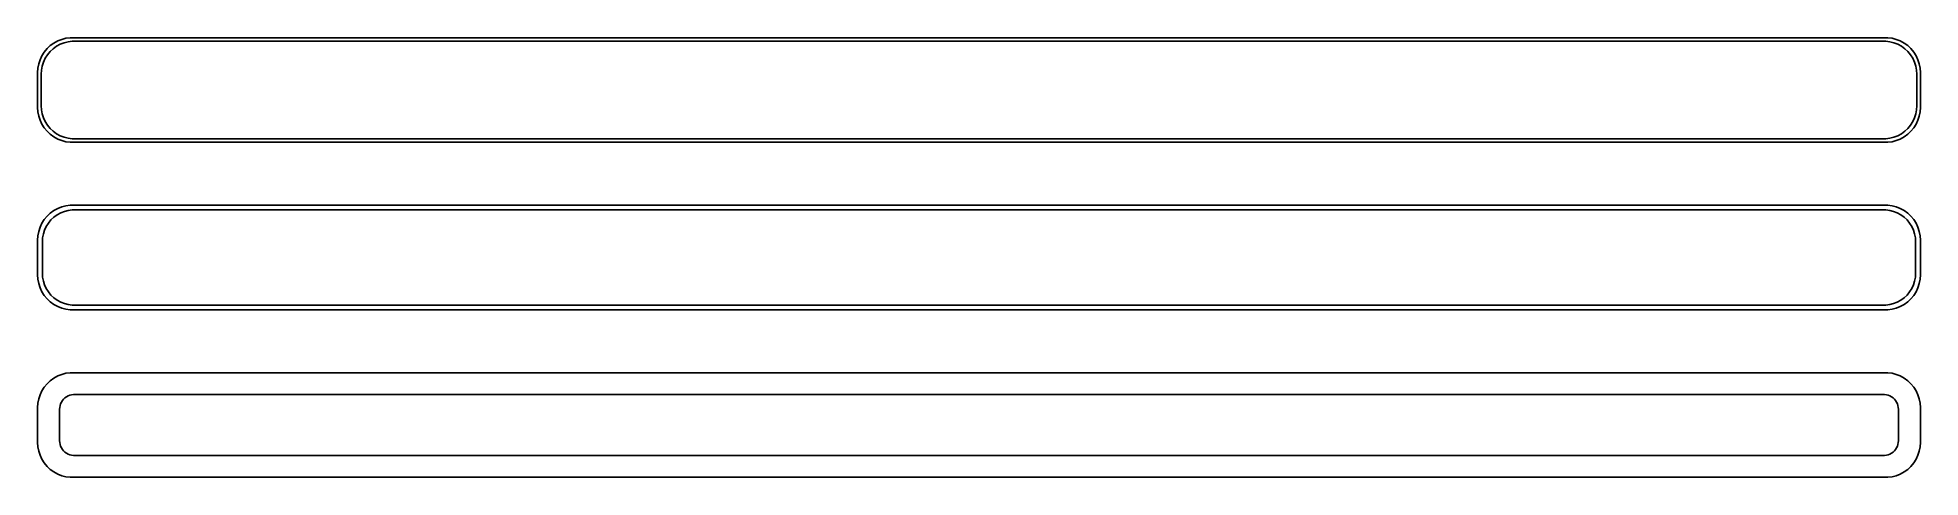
# Model space of a CAD drawing. Header units: metres. Extents: x -135 to 135, y 65 to 127.
import ezdxf

# ---------------------------------------------------------------- set-up
doc = ezdxf.new("R2010")
doc.units = ezdxf.units.M

msp = doc.modelspace()

# ---------------------------------------------------------------- linework, layer by layer
for p, q in [((-132.129, 127.024), (-132.679, 126.722)), ((-131.545, 127.255), (-132.129, 127.024)), ((-130.937, 127.411), (-131.545, 127.255)), ((-131.218, 126.768), (-130.64, 126.916)), ((-130.314, 127.49), (-130.937, 127.411)), ((-130.64, 126.916), (-130.048, 126.991)), ((130.314, 127.49), (-130.314, 127.49)), ((-130.048, 126.991), (130.048, 126.991)), ((130.048, 126.991), (130.64, 126.916)), ((130.937, 127.411), (130.314, 127.49)), ((130.64, 126.916), (131.218, 126.768)), ((131.545, 127.255), (130.937, 127.411)), ((132.129, 127.024), (131.545, 127.255)), ((132.679, 126.722), (132.129, 127.024)), ((-134.649, 124.341), (-134.843, 123.743)), ((-134.382, 124.909), (-134.649, 124.341)), ((-134.045, 125.439), (-134.382, 124.909)), ((-134.166, 123.999), (-133.912, 124.538)), ((-133.645, 125.923), (-134.045, 125.439)), ((-133.912, 124.538), (-133.593, 125.042)), ((-133.187, 126.353), (-133.645, 125.923)), ((-133.593, 125.042), (-133.213, 125.502)), ((-133.213, 125.502), (-132.778, 125.91)), ((-132.679, 126.722), (-133.187, 126.353)), ((-132.778, 125.91), (-132.295, 126.261)), ((-132.295, 126.261), (-131.772, 126.548)), ((-131.772, 126.548), (-131.218, 126.768)), ((131.218, 126.768), (131.772, 126.548)), ((131.772, 126.548), (132.295, 126.261)), ((132.295, 126.261), (132.778, 125.91)), ((133.187, 126.353), (132.679, 126.722)), ((132.778, 125.91), (133.213, 125.502)), ((133.645, 125.923), (133.187, 126.353)), ((133.213, 125.502), (133.593, 125.042)), ((133.593, 125.042), (133.912, 124.538)), ((134.045, 125.439), (133.645, 125.923)), ((133.912, 124.538), (134.166, 123.999)), ((134.382, 124.909), (134.045, 125.439)), ((134.649, 124.341), (134.382, 124.909)), ((134.843, 123.743), (134.649, 124.341)), ((-134.961, 123.127), (-135, 122.5)), ((-135, 122.5), (-135, 117.5)), ((-134.843, 123.743), (-134.961, 123.127)), ((-134.5, 122.25), (-134.463, 122.845)), ((-134.5, 117.75), (-134.5, 122.25)), ((-134.463, 122.845), (-134.351, 123.431)), ((-134.351, 123.431), (-134.166, 123.999)), ((134.166, 123.999), (134.351, 123.431)), ((134.351, 123.431), (134.463, 122.845)), ((134.463, 122.845), (134.5, 122.25)), ((134.5, 122.25), (134.5, 117.75)), ((134.961, 123.127), (134.843, 123.743)), ((135, 122.5), (134.961, 123.127)), ((135, 117.5), (135, 122.5)), ((-135, 117.5), (-134.961, 116.873)), ((-134.961, 116.873), (-134.843, 116.257)), ((-134.843, 116.257), (-134.649, 115.659)), ((-134.463, 117.155), (-134.5, 117.75)), ((-134.351, 116.569), (-134.463, 117.155)), ((-134.166, 116.001), (-134.351, 116.569)), ((134.351, 116.569), (134.166, 116.001)), ((134.463, 117.155), (134.351, 116.569)), ((134.5, 117.75), (134.463, 117.155)), ((134.649, 115.659), (134.843, 116.257)), ((134.843, 116.257), (134.961, 116.873)), ((134.961, 116.873), (135, 117.5)), ((-134.649, 115.659), (-134.382, 115.091)), ((-134.382, 115.091), (-134.045, 114.561)), ((-133.912, 115.462), (-134.166, 116.001)), ((-134.045, 114.561), (-133.645, 114.077)), ((-133.593, 114.958), (-133.912, 115.462)), ((-133.645, 114.077), (-133.187, 113.647)), ((-133.213, 114.498), (-133.593, 114.958)), ((-132.778, 114.09), (-133.213, 114.498)), ((-133.187, 113.647), (-132.679, 113.278)), ((-132.295, 113.739), (-132.778, 114.09)), ((-131.772, 113.452), (-132.295, 113.739)), ((-131.218, 113.232), (-131.772, 113.452)), ((131.772, 113.452), (131.218, 113.232)), ((132.295, 113.739), (131.772, 113.452)), ((132.778, 114.09), (132.295, 113.739)), ((132.679, 113.278), (133.187, 113.647)), ((133.213, 114.498), (132.778, 114.09)), ((133.187, 113.647), (133.645, 114.077)), ((133.593, 114.958), (133.213, 114.498)), ((133.912, 115.462), (133.593, 114.958)), ((133.645, 114.077), (134.045, 114.561)), ((134.166, 116.001), (133.912, 115.462)), ((134.045, 114.561), (134.382, 115.091)), ((134.382, 115.091), (134.649, 115.659)), ((-132.679, 113.278), (-132.129, 112.976)), ((-132.129, 112.976), (-131.545, 112.745)), ((-131.545, 112.745), (-130.937, 112.589)), ((-130.64, 113.084), (-131.218, 113.232)), ((-130.937, 112.589), (-130.314, 112.51)), ((-130.048, 113.009), (-130.64, 113.084)), ((-130.314, 112.51), (130.314, 112.51)), ((130.048, 113.009), (-130.048, 113.009)), ((130.64, 113.084), (130.048, 113.009)), ((130.314, 112.51), (130.937, 112.589)), ((131.218, 113.232), (130.64, 113.084)), ((130.937, 112.589), (131.545, 112.745)), ((131.545, 112.745), (132.129, 112.976)), ((132.129, 112.976), (132.679, 113.278)), ((-132.679, 102.722), (-133.187, 102.353)), ((-132.129, 103.024), (-132.679, 102.722)), ((-131.545, 103.255), (-132.129, 103.024)), ((-131.699, 102.393), (-131.165, 102.604)), ((-130.937, 103.411), (-131.545, 103.255)), ((-131.165, 102.604), (-130.608, 102.747)), ((-130.314, 103.49), (-130.937, 103.411)), ((-130.608, 102.747), (-130.037, 102.819)), ((130.314, 103.49), (-130.314, 103.49)), ((-130.037, 102.819), (130.037, 102.819)), ((130.037, 102.819), (130.608, 102.747)), ((130.937, 103.411), (130.314, 103.49)), ((130.608, 102.747), (131.165, 102.604)), ((131.545, 103.255), (130.937, 103.411)), ((131.165, 102.604), (131.699, 102.393)), ((132.129, 103.024), (131.545, 103.255)), ((132.679, 102.722), (132.129, 103.024)), ((133.187, 102.353), (132.679, 102.722)), ((-134.649, 100.341), (-134.843, 99.7434)), ((-134.382, 100.909), (-134.649, 100.341)), ((-134.045, 101.439), (-134.382, 100.909)), ((-134.185, 99.3886), (-134.007, 99.9354)), ((-133.645, 101.923), (-134.045, 101.439)), ((-134.007, 99.9354), (-133.762, 100.456)), ((-133.762, 100.456), (-133.454, 100.941)), ((-133.187, 102.353), (-133.645, 101.923)), ((-133.454, 100.941), (-133.088, 101.384)), ((-133.088, 101.384), (-132.668, 101.778)), ((-132.668, 101.778), (-132.203, 102.116)), ((-132.203, 102.116), (-131.699, 102.393)), ((131.699, 102.393), (132.203, 102.116)), ((132.203, 102.116), (132.668, 101.778)), ((132.668, 101.778), (133.088, 101.384)), ((133.088, 101.384), (133.454, 100.941)), ((133.645, 101.923), (133.187, 102.353)), ((133.454, 100.941), (133.762, 100.456)), ((134.045, 101.439), (133.645, 101.923)), ((133.762, 100.456), (134.007, 99.9354)), ((134.007, 99.9354), (134.185, 99.3886)), ((134.382, 100.909), (134.045, 101.439)), ((134.649, 100.341), (134.382, 100.909)), ((134.843, 99.7434), (134.649, 100.341)), ((-134.961, 99.1267), (-135, 98.5)), ((-135, 98.5), (-135, 93.5)), ((-134.843, 99.7434), (-134.961, 99.1267)), ((-134.328, 98.25), (-134.292, 98.8238)), ((-134.328, 93.75), (-134.328, 98.25)), ((-134.292, 98.8238), (-134.185, 99.3886)), ((134.185, 99.3886), (134.292, 98.8238)), ((134.292, 98.8238), (134.328, 98.25)), ((134.328, 98.25), (134.328, 93.75)), ((134.961, 99.1267), (134.843, 99.7434)), ((135, 98.5), (134.961, 99.1267)), ((135, 93.5), (135, 98.5)), ((-135, 93.5), (-134.961, 92.8733)), ((-134.961, 92.8733), (-134.843, 92.2566)), ((-134.843, 92.2566), (-134.649, 91.6594)), ((-134.292, 93.1762), (-134.328, 93.75)), ((-134.185, 92.6114), (-134.292, 93.1762)), ((-134.007, 92.0646), (-134.185, 92.6114)), ((-133.762, 91.5443), (-134.007, 92.0646)), ((134.007, 92.0646), (133.762, 91.5443)), ((134.185, 92.6114), (134.007, 92.0646)), ((134.292, 93.1762), (134.185, 92.6114)), ((134.328, 93.75), (134.292, 93.1762)), ((134.649, 91.6594), (134.843, 92.2566)), ((134.843, 92.2566), (134.961, 92.8733)), ((134.961, 92.8733), (135, 93.5)), ((-134.649, 91.6594), (-134.382, 91.0912)), ((-134.382, 91.0912), (-134.045, 90.5611)), ((-134.045, 90.5611), (-133.645, 90.0773)), ((-133.454, 91.0589), (-133.762, 91.5443)), ((-133.645, 90.0773), (-133.187, 89.6474)), ((-133.088, 90.6158), (-133.454, 91.0589)), ((-133.187, 89.6474), (-132.679, 89.2784)), ((-132.668, 90.2223), (-133.088, 90.6158)), ((-132.679, 89.2784), (-132.129, 88.9759)), ((-132.203, 89.8843), (-132.668, 90.2223)), ((-131.699, 89.6073), (-132.203, 89.8843)), ((-131.165, 89.3956), (-131.699, 89.6073)), ((-130.608, 89.2527), (-131.165, 89.3956)), ((-130.037, 89.1806), (-130.608, 89.2527)), ((130.037, 89.1806), (-130.037, 89.1806)), ((130.608, 89.2527), (130.037, 89.1806)), ((131.165, 89.3956), (130.608, 89.2527)), ((131.699, 89.6073), (131.165, 89.3956)), ((132.203, 89.8843), (131.699, 89.6073)), ((132.129, 88.9759), (132.679, 89.2784)), ((132.668, 90.2223), (132.203, 89.8843)), ((133.088, 90.6158), (132.668, 90.2223)), ((132.679, 89.2784), (133.187, 89.6474)), ((133.454, 91.0589), (133.088, 90.6158)), ((133.187, 89.6474), (133.645, 90.0773)), ((133.762, 91.5443), (133.454, 91.0589)), ((133.645, 90.0773), (134.045, 90.5611)), ((134.045, 90.5611), (134.382, 91.0912)), ((134.382, 91.0912), (134.649, 91.6594)), ((-132.129, 88.9759), (-131.545, 88.7447)), ((-131.545, 88.7447), (-130.937, 88.5886)), ((-130.937, 88.5886), (-130.314, 88.5099)), ((-130.314, 88.5099), (130.314, 88.5099)), ((130.314, 88.5099), (130.937, 88.5886)), ((130.937, 88.5886), (131.545, 88.7447)), ((131.545, 88.7447), (132.129, 88.9759)), ((-133.187, 78.3526), (-133.645, 77.9227)), ((-132.679, 78.7216), (-133.187, 78.3526)), ((-132.129, 79.0241), (-132.679, 78.7216)), ((-131.545, 79.2553), (-132.129, 79.0241)), ((-130.937, 79.4114), (-131.545, 79.2553)), ((-130.314, 79.4901), (-130.937, 79.4114)), ((130.314, 79.4901), (-130.314, 79.4901)), ((130.937, 79.4114), (130.314, 79.4901)), ((131.545, 79.2553), (130.937, 79.4114)), ((132.129, 79.0241), (131.545, 79.2553)), ((132.679, 78.7216), (132.129, 79.0241)), ((133.187, 78.3526), (132.679, 78.7216)), ((133.645, 77.9227), (133.187, 78.3526)), ((-134.843, 75.7434), (-134.961, 75.1267)), ((-134.649, 76.3406), (-134.843, 75.7434)), ((-134.382, 76.9088), (-134.649, 76.3406)), ((-134.045, 77.4389), (-134.382, 76.9088)), ((-133.645, 77.9227), (-134.045, 77.4389)), ((-131.457, 75.49), (-131.288, 75.6941)), ((-131.288, 75.6941), (-131.095, 75.8755)), ((-131.095, 75.8755), (-130.88, 76.0312)), ((-130.88, 76.0312), (-130.648, 76.1588)), ((-130.648, 76.1588), (-130.402, 76.2564)), ((-130.402, 76.2564), (-130.145, 76.3223)), ((-130.145, 76.3223), (-129.882, 76.3555)), ((-129.882, 76.3555), (129.882, 76.3555)), ((129.882, 76.3555), (130.145, 76.3223)), ((130.145, 76.3223), (130.402, 76.2564)), ((130.402, 76.2564), (130.648, 76.1588)), ((130.648, 76.1588), (130.88, 76.0312)), ((130.88, 76.0312), (131.095, 75.8755)), ((131.095, 75.8755), (131.288, 75.6941)), ((131.288, 75.6941), (131.457, 75.49)), ((134.045, 77.4389), (133.645, 77.9227)), ((134.382, 76.9088), (134.045, 77.4389)), ((134.649, 76.3406), (134.382, 76.9088)), ((134.843, 75.7434), (134.649, 76.3406)), ((134.961, 75.1267), (134.843, 75.7434)), ((-134.961, 75.1267), (-135, 74.5)), ((-135, 74.5), (-135, 69.5)), ((-131.86, 74.25), (-131.843, 74.5144)), ((-131.86, 69.75), (-131.86, 74.25)), ((-131.843, 74.5144), (-131.793, 74.7746)), ((-131.793, 74.7746), (-131.711, 75.0266)), ((-131.711, 75.0266), (-131.599, 75.2663)), ((-131.599, 75.2663), (-131.457, 75.49)), ((131.457, 75.49), (131.599, 75.2663)), ((131.599, 75.2663), (131.711, 75.0266)), ((131.711, 75.0266), (131.793, 74.7746)), ((131.793, 74.7746), (131.843, 74.5144)), ((131.843, 74.5144), (131.86, 74.25)), ((131.86, 74.25), (131.86, 69.75)), ((135, 74.5), (134.961, 75.1267)), ((135, 69.5), (135, 74.5)), ((-135, 69.5), (-134.961, 68.8733)), ((-134.961, 68.8733), (-134.843, 68.2566)), ((-134.843, 68.2566), (-134.649, 67.6594)), ((-134.649, 67.6594), (-134.382, 67.0912)), ((-131.843, 69.4856), (-131.86, 69.75)), ((-131.793, 69.2254), (-131.843, 69.4856)), ((-131.711, 68.9734), (-131.793, 69.2254)), ((-131.599, 68.7337), (-131.711, 68.9734)), ((-131.457, 68.51), (-131.599, 68.7337)), ((-131.288, 68.3059), (-131.457, 68.51)), ((-131.095, 68.1245), (-131.288, 68.3059)), ((-130.88, 67.9688), (-131.095, 68.1245)), ((-130.648, 67.8412), (-130.88, 67.9688)), ((-130.402, 67.7436), (-130.648, 67.8412)), ((-130.145, 67.6777), (-130.402, 67.7436)), ((-129.882, 67.6445), (-130.145, 67.6777)), ((129.882, 67.6445), (-129.882, 67.6445)), ((130.145, 67.6777), (129.882, 67.6445)), ((130.402, 67.7436), (130.145, 67.6777)), ((130.648, 67.8412), (130.402, 67.7436)), ((130.88, 67.9688), (130.648, 67.8412)), ((131.095, 68.1245), (130.88, 67.9688)), ((131.288, 68.3059), (131.095, 68.1245)), ((131.457, 68.51), (131.288, 68.3059)), ((131.599, 68.7337), (131.457, 68.51)), ((131.711, 68.9734), (131.599, 68.7337)), ((131.793, 69.2254), (131.711, 68.9734)), ((131.843, 69.4856), (131.793, 69.2254)), ((131.86, 69.75), (131.843, 69.4856)), ((134.382, 67.0912), (134.649, 67.6594)), ((134.649, 67.6594), (134.843, 68.2566)), ((134.843, 68.2566), (134.961, 68.8733)), ((134.961, 68.8733), (135, 69.5)), ((-134.382, 67.0912), (-134.045, 66.5611)), ((-134.045, 66.5611), (-133.645, 66.0773)), ((-133.645, 66.0773), (-133.187, 65.6474)), ((-133.187, 65.6474), (-132.679, 65.2784)), ((-132.679, 65.2784), (-132.129, 64.9759)), ((-132.129, 64.9759), (-131.545, 64.7447)), ((131.545, 64.7447), (132.129, 64.9759)), ((132.129, 64.9759), (132.679, 65.2784)), ((132.679, 65.2784), (133.187, 65.6474)), ((133.187, 65.6474), (133.645, 66.0773)), ((133.645, 66.0773), (134.045, 66.5611)), ((134.045, 66.5611), (134.382, 67.0912)), ((-131.545, 64.7447), (-130.937, 64.5886)), ((-130.937, 64.5886), (-130.314, 64.5099)), ((-130.314, 64.5099), (130.314, 64.5099)), ((130.314, 64.5099), (130.937, 64.5886)), ((130.937, 64.5886), (131.545, 64.7447))]:
    msp.add_line(p, q)

doc.saveas('drawing.dxf')
